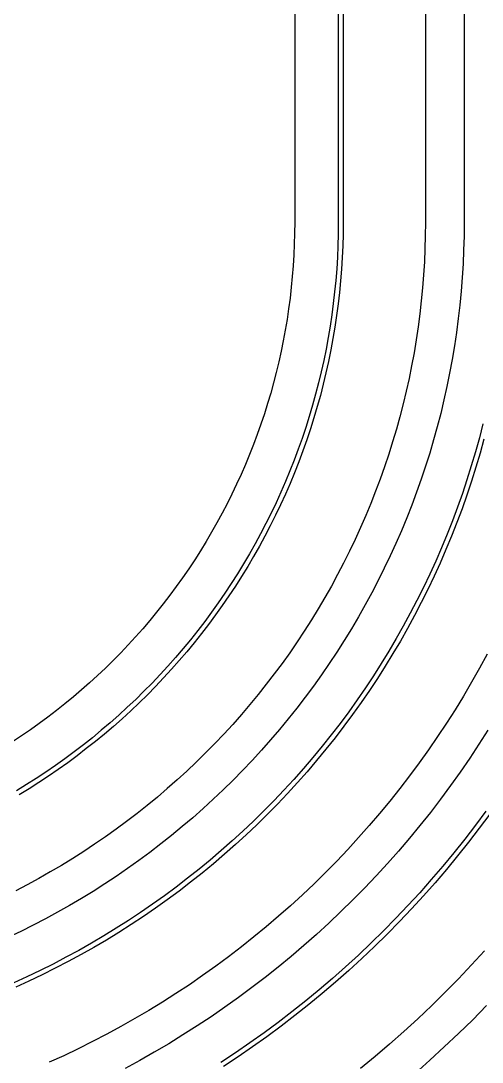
# Model space of a CAD drawing. Header units: metres. Extents: x 9 to 1211, y 9 to 2781.
# Drawn here: x 987.4 to 1082.7, y 130.5 to 345.7 of the extents above; entities that cross this region are included whole.
import ezdxf

# ---------------------------------------------------------------- set-up
doc = ezdxf.new("R2010")
doc.units = ezdxf.units.M
for name, color, linetype in [('ACIKLIK', 5, 'Continuous'), ('CAM_SABLON', 4, 'Continuous'), ('DIS_KENAR_V91_Z3', 1, 'Continuous'), ('LAMBA_T4_Z4', 3, 'Continuous')]:
    doc.layers.add(name, color=color, linetype=linetype)

msp = doc.modelspace()

# ---------------------------------------------------------------- linework, layer by layer
at = {"layer": 'ACIKLIK'}
for points in [[(1079, 1093.88), (1079, 304.12), (1078.97, 301.16), (1078.9, 298.31), (1078.78, 295.47), (1078.6, 292.63), (1078.38, 289.79), (1078.11, 286.96), (1077.78, 284.14), (1077.41, 281.31), (1076.99, 278.5), (1076.52, 275.7), (1076, 272.9), (1075.44, 270.11), (1074.82, 267.33), (1074.16, 264.57), (1073.44, 261.81), (1072.68, 259.07), (1071.88, 256.34), (1071.02, 253.63), (1070.12, 250.93), (1069.17, 248.25), (1068.17, 245.59), (1067.13, 242.94), (1066.04, 240.31), (1064.91, 237.7), (1063.73, 235.11), (1062.5, 232.55), (1061.23, 230), (1059.92, 227.48), (1058.56, 224.98), (1057.16, 222.5), (1055.72, 220.05), (1054.23, 217.62), (1052.7, 215.22), (1051.13, 212.85), (1049.52, 210.51), (1047.87, 208.19), (1046.18, 205.9), (1044.44, 203.65), (1042.67, 201.42), (1040.86, 199.23), (1039.02, 197.06), (1037.13, 194.93), (1035.21, 192.83), (1033.25, 190.77), (1031.26, 188.74), (1029.23, 186.75), (1027.17, 184.79), (1025.07, 182.87), (1022.94, 180.98), (1020.77, 179.14), (1018.58, 177.33), (1016.35, 175.56), (1014.1, 173.82), (1011.81, 172.13), (1009.49, 170.48), (1007.15, 168.87), (1004.78, 167.3), (1002.38, 165.77), (999.95, 164.28), (997.5, 162.84), (995.02, 161.44), (992.52, 160.08), (990, 158.77), (987.45, 157.5), (984.89, 156.27)], [(1044, 1093.88), (1044, 304.12), (1043.98, 301.77), (1043.92, 299.53), (1043.82, 297.3), (1043.69, 295.07), (1043.51, 292.84), (1043.3, 290.62), (1043.04, 288.4), (1042.75, 286.19), (1042.42, 283.98), (1042.05, 281.77), (1041.65, 279.58), (1041.2, 277.39), (1040.72, 275.21), (1040.2, 273.03), (1039.64, 270.87), (1039.04, 268.72), (1038.41, 266.58), (1037.73, 264.45), (1037.03, 262.33), (1036.28, 260.22), (1035.5, 258.13), (1034.68, 256.05), (1033.82, 253.99), (1032.93, 251.94), (1032.01, 249.91), (1031.04, 247.89), (1030.05, 245.89), (1029.02, 243.91), (1027.95, 241.94), (1026.85, 240), (1025.72, 238.08), (1024.55, 236.17), (1023.35, 234.29), (1022.12, 232.42), (1020.85, 230.58), (1019.55, 228.76), (1018.22, 226.97), (1016.86, 225.2), (1015.47, 223.45), (1014.05, 221.72), (1012.6, 220.03), (1011.12, 218.35), (1009.61, 216.7), (1008.07, 215.08), (1006.51, 213.49), (1004.92, 211.93), (1003.3, 210.39), (1001.65, 208.88), (999.97, 207.4), (998.28, 205.95), (996.55, 204.53), (994.8, 203.14), (993.03, 201.78), (991.24, 200.45), (989.42, 199.15), (987.58, 197.88), (985.71, 196.65)], [(1083.91, 199.08), (1082.06, 196.16), (1080.15, 193.28), (1078.19, 190.43), (1076.18, 187.62), (1074.13, 184.84), (1072.03, 182.1), (1069.87, 179.4), (1067.68, 176.73), (1065.43, 174.1), (1063.14, 171.51), (1060.81, 168.97), (1058.43, 166.46), (1056.01, 163.99), (1053.54, 161.57), (1051.03, 159.19), (1048.49, 156.86), (1045.9, 154.57), (1043.27, 152.32), (1040.6, 150.13), (1037.9, 147.97), (1035.16, 145.87), (1032.38, 143.82), (1029.57, 141.81), (1026.72, 139.85), (1023.84, 137.94), (1020.92, 136.09), (1017.98, 134.28), (1015, 132.53), (1011.99, 130.83), (1008.95, 129.18)], [(1083.61, 142.15), (1080.76, 139.24), (1077.85, 136.39), (1074.9, 133.6), (1071.91, 130.85), (1068.86, 128.15)]]:
    msp.add_lwpolyline(points, dxfattribs=at)
at = {"layer": 'CAM_SABLON'}
for points in [[(1053, 1093.92), (1053, 304.08), (1052.98, 301.61), (1052.92, 299.22), (1052.81, 296.83), (1052.67, 294.44), (1052.48, 292.06), (1052.25, 289.68), (1051.98, 287.3), (1051.67, 284.93), (1051.31, 282.57), (1050.92, 280.21), (1050.48, 277.86), (1050.01, 275.52), (1049.49, 273.18), (1048.93, 270.86), (1048.33, 268.54), (1047.69, 266.24), (1047.01, 263.95), (1046.29, 261.66), (1045.54, 259.4), (1044.74, 257.14), (1043.9, 254.9), (1043.02, 252.68), (1042.11, 250.47), (1041.16, 248.28), (1040.16, 246.1), (1039.13, 243.94), (1038.07, 241.8), (1036.96, 239.68), (1035.82, 237.58), (1034.64, 235.5), (1033.43, 233.44), (1032.18, 231.4), (1030.9, 229.38), (1029.58, 227.39), (1028.22, 225.42), (1026.83, 223.47), (1025.41, 221.55), (1023.96, 219.65), (1022.47, 217.78), (1020.95, 215.94), (1019.39, 214.12), (1017.81, 212.33), (1016.19, 210.57), (1014.55, 208.83), (1012.87, 207.13), (1011.17, 205.45), (1009.43, 203.81), (1007.67, 202.19), (1005.88, 200.61), (1004.06, 199.05), (1002.22, 197.53), (1000.35, 196.04), (998.45, 194.59), (996.53, 193.17), (994.58, 191.78), (992.61, 190.42), (990.62, 189.1), (988.6, 187.82), (986.56, 186.57)], [(1082.89, 262.39), (1082.14, 259.48), (1081.34, 256.59), (1080.48, 253.71), (1079.58, 250.85), (1078.63, 248), (1077.63, 245.17), (1076.58, 242.36), (1075.47, 239.57), (1074.33, 236.79), (1073.13, 234.04), (1071.88, 231.31), (1070.59, 228.6), (1069.25, 225.91), (1067.87, 223.25), (1066.43, 220.61), (1064.96, 218), (1063.43, 215.41), (1061.86, 212.85), (1060.25, 210.32), (1058.59, 207.82), (1056.89, 205.35), (1055.15, 202.9), (1053.36, 200.49), (1051.54, 198.11), (1049.67, 195.76), (1047.76, 193.44), (1045.81, 191.16), (1043.82, 188.91), (1041.79, 186.7), (1039.73, 184.52), (1037.62, 182.38), (1035.48, 180.27), (1033.3, 178.21), (1031.09, 176.18), (1028.84, 174.19), (1026.56, 172.24), (1024.24, 170.33), (1021.89, 168.46), (1019.51, 166.64), (1017.1, 164.85), (1014.65, 163.11), (1012.18, 161.41), (1009.68, 159.75), (1007.15, 158.14), (1004.59, 156.57), (1002, 155.04), (999.39, 153.57), (996.75, 152.13), (994.09, 150.75), (991.4, 149.41), (988.69, 148.12), (985.96, 146.87)], [(1083.47, 182.33), (1081.32, 179.42), (1079.12, 176.56), (1076.87, 173.73), (1074.57, 170.94), (1072.22, 168.2), (1069.83, 165.49), (1067.39, 162.83), (1064.9, 160.21), (1062.37, 157.63), (1059.79, 155.1), (1057.17, 152.61), (1054.51, 150.17), (1051.8, 147.78), (1049.06, 145.43), (1046.27, 143.13), (1043.44, 140.88), (1040.58, 138.68), (1037.67, 136.53), (1034.73, 134.44), (1031.75, 132.39), (1028.74, 130.4)]]:
    msp.add_lwpolyline(points, dxfattribs=at)
at = {"layer": 'DIS_KENAR_V91_Z3'}
for points in [[(1071, 1094), (1071, 304), (1070.98, 301.29), (1070.91, 298.59), (1070.79, 295.89), (1070.62, 293.19), (1070.41, 290.49), (1070.15, 287.8), (1069.84, 285.11), (1069.49, 282.43), (1069.09, 279.75), (1068.65, 277.08), (1068.15, 274.42), (1067.61, 271.77), (1067.03, 269.13), (1066.4, 266.5), (1065.72, 263.88), (1065, 261.28), (1064.23, 258.68), (1063.41, 256.1), (1062.56, 253.54), (1061.65, 250.99), (1060.7, 248.45), (1059.71, 245.94), (1058.68, 243.44), (1057.6, 240.96), (1056.48, 238.49), (1055.31, 236.05), (1054.11, 233.63), (1052.86, 231.23), (1051.57, 228.85), (1050.23, 226.5), (1048.86, 224.17), (1047.45, 221.86), (1045.99, 219.58), (1044.5, 217.33), (1042.97, 215.1), (1041.4, 212.89), (1039.79, 210.72), (1038.14, 208.57), (1036.46, 206.46), (1034.74, 204.37), (1032.98, 202.31), (1031.19, 200.28), (1029.36, 198.29), (1027.5, 196.33), (1025.6, 194.4), (1023.67, 192.5), (1021.71, 190.64), (1019.72, 188.81), (1017.69, 187.02), (1015.63, 185.26), (1013.54, 183.54), (1011.43, 181.86), (1009.28, 180.21), (1007.11, 178.6), (1004.9, 177.03), (1002.67, 175.5), (1000.42, 174.01), (998.14, 172.55), (995.83, 171.14), (993.5, 169.77), (991.15, 168.43), (988.77, 167.14), (986.37, 165.89)], [(1083.76, 214.8), (1082.18, 211.89), (1080.54, 209), (1078.86, 206.14), (1077.13, 203.32), (1075.35, 200.52), (1073.52, 197.75), (1071.64, 195.02), (1069.71, 192.32), (1067.74, 189.66), (1065.72, 187.02), (1063.66, 184.43), (1061.55, 181.87), (1059.39, 179.35), (1057.2, 176.87), (1054.96, 174.42), (1052.67, 172.01), (1050.35, 169.65), (1047.99, 167.33), (1045.58, 165.04), (1043.13, 162.8), (1040.65, 160.61), (1038.13, 158.45), (1035.57, 156.34), (1032.98, 154.28), (1030.34, 152.26), (1027.68, 150.29), (1024.98, 148.36), (1022.25, 146.48), (1019.48, 144.65), (1016.68, 142.87), (1013.86, 141.14), (1011, 139.46), (1008.11, 137.82), (1005.2, 136.24), (1002.26, 134.71), (999.29, 133.23), (996.3, 131.8), (993.28, 130.43)], [(1083.21, 153.45), (1080.55, 150.55), (1077.85, 147.7), (1075.1, 144.9), (1072.3, 142.15), (1069.45, 139.45), (1066.55, 136.79), (1063.61, 134.19), (1060.63, 131.64), (1057.6, 129.14)]]:
    msp.add_lwpolyline(points, dxfattribs=at)
at = {"layer": 'LAMBA_T4_Z4'}
for points in [[(1054, 1093.93), (1054, 304.07), (1053.98, 301.59), (1053.92, 299.18), (1053.81, 296.78), (1053.66, 294.37), (1053.47, 291.97), (1053.24, 289.58), (1052.97, 287.18), (1052.66, 284.79), (1052.3, 282.41), (1051.9, 280.04), (1051.46, 277.67), (1050.98, 275.31), (1050.46, 272.96), (1049.9, 270.61), (1049.3, 268.28), (1048.65, 265.96), (1047.97, 263.65), (1047.25, 261.36), (1046.48, 259.07), (1045.68, 256.8), (1044.83, 254.55), (1043.95, 252.3), (1043.03, 250.08), (1042.07, 247.87), (1041.07, 245.68), (1040.03, 243.51), (1038.96, 241.35), (1037.85, 239.21), (1036.7, 237.1), (1035.51, 235), (1034.29, 232.93), (1033.03, 230.87), (1031.74, 228.84), (1030.41, 226.83), (1029.04, 224.85), (1027.64, 222.89), (1026.21, 220.95), (1024.74, 219.04), (1023.25, 217.15), (1021.71, 215.3), (1020.15, 213.46), (1018.55, 211.66), (1016.93, 209.88), (1015.27, 208.14), (1013.58, 206.42), (1011.86, 204.73), (1010.12, 203.07), (1008.34, 201.45), (1006.54, 199.85), (1004.7, 198.29), (1002.85, 196.75), (1000.96, 195.26), (999.05, 193.79), (997.11, 192.36), (995.15, 190.96), (993.17, 189.59), (991.16, 188.26), (989.13, 186.97), (987.07, 185.71)], [(1083.1, 259.22), (1082.3, 256.31), (1081.44, 253.42), (1080.53, 250.54), (1079.57, 247.68), (1078.57, 244.83), (1077.51, 242), (1076.4, 239.19), (1075.25, 236.4), (1074.04, 233.63), (1072.79, 230.89), (1071.49, 228.16), (1070.14, 225.46), (1068.75, 222.78), (1067.31, 220.13), (1065.82, 217.5), (1064.29, 214.9), (1062.71, 212.32), (1061.09, 209.78), (1059.42, 207.26), (1057.71, 204.77), (1055.96, 202.31), (1054.16, 199.89), (1052.33, 197.49), (1050.45, 195.13), (1048.53, 192.8), (1046.56, 190.5), (1044.56, 188.24), (1042.52, 186.01), (1040.45, 183.82), (1038.33, 181.67), (1036.18, 179.55), (1033.99, 177.48), (1031.76, 175.44), (1029.5, 173.44), (1027.2, 171.47), (1024.87, 169.55), (1022.51, 167.67), (1020.11, 165.84), (1017.69, 164.04), (1015.23, 162.29), (1012.74, 160.58), (1010.22, 158.91), (1007.68, 157.29), (1005.1, 155.71), (1002.5, 154.18), (999.87, 152.69), (997.22, 151.25), (994.54, 149.86), (991.84, 148.51), (989.11, 147.21), (986.37, 145.96)], [(1084.28, 181.74), (1082.12, 178.82), (1079.91, 175.94), (1077.65, 173.1), (1075.34, 170.3), (1072.98, 167.54), (1070.57, 164.82), (1068.12, 162.14), (1065.62, 159.51), (1063.08, 156.92), (1060.49, 154.38), (1057.86, 151.88), (1055.18, 149.43), (1052.46, 147.02), (1049.7, 144.66), (1046.9, 142.35), (1044.06, 140.09), (1041.18, 137.88), (1038.26, 135.72), (1035.3, 133.62), (1032.31, 131.56), (1029.28, 129.56)]]:
    msp.add_lwpolyline(points, dxfattribs=at)

doc.saveas('drawing.dxf')
